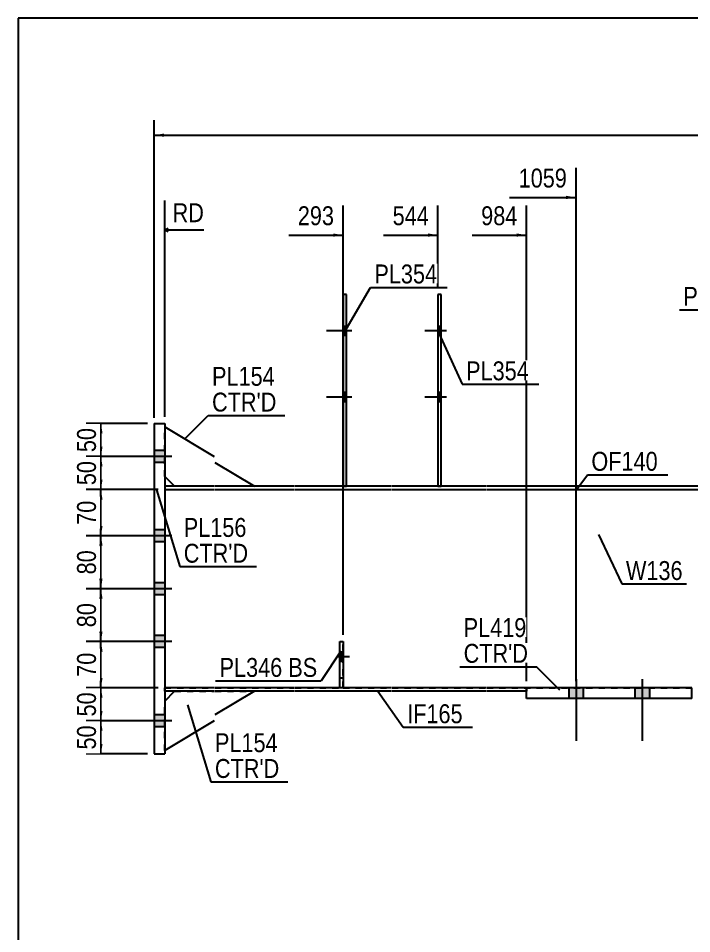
# Model space of a CAD drawing. Header units: millimetres. Extents: x -25 to 378, y -191 to 86.
# Drawn here: x -22.2 to 79.8, y -52.2 to 86.3 of the extents above; entities that cross this region are included whole.
import ezdxf

# ---------------------------------------------------------------- set-up
doc = ezdxf.new("R2010")
doc.units = ezdxf.units.MM
doc.linetypes.add('DXK_LINE_DOT1', pattern=[1.8814, 0.9407, -0.9407])
doc.linetypes.add('DXK_LINE_DOT2', pattern=[3.9198, 1.9599, -1.9599])
doc.styles.add('Arial Narrow', font='ARIALN.TTF', dxfattribs={"height": 0.2})

# ---------------------------------------------------------------- blocks, each defined once
blk = doc.blocks.new('Unknown-624479089-11088')
at = {"color": 5, "linetype": 'Continuous'}
for p, q in [((377.84, 86.32), (-22.16, 86.32)), ((-22.16, 86.32), (-22.16, -190.68))]:
    blk.add_line(p, q, dxfattribs=at)
blk = doc.blocks.new('Part-624479089-6366 - 6350')
at = {"color": 2, "linetype": 'Continuous'}
for p, q in [((7.5, 15.5), (0, 15.5)), ((19.6, 15.5), (7.6, 15.5)), ((34.3, 15.5), (19.7, 15.5)), ((48.65, 15.5), (34.4, 15.5)), ((85.75, 15.5), (48.75, 15.5)), ((100.2, 15.5), (85.85, 15.5)), ((114.9, 15.5), (100.3, 15.5)), ((129.35, 15.5), (115, 15.5)), ((139.63, 15.5), (129.45, 15.5)), ((139.63, 15), (139.63, 15.5)), ((0, 15), (7.5, 15)), ((7.6, 15), (19.6, 15)), ((19.7, 15), (34.3, 15)), ((34.4, 15), (48.65, 15)), ((48.75, 15), (85.75, 15)), ((85.85, 15), (100.2, 15)), ((100.3, 15), (114.9, 15)), ((115, 15), (129.35, 15)), ((129.45, 15), (139.63, 15))]:
    blk.add_line(p, q, dxfattribs=at)
at = {"color": 7, "linetype": 'DXK_LINE_DOT1'}
blk.add_line((0, 15.5), (0, 15), dxfattribs=at)
blk = doc.blocks.new('Part-624479089-6375 - 6350')
at = {"color": 2, "linetype": 'Continuous'}
for p, q in [((7.5, -15), (0, -15)), ((19.6, -15), (7.6, -15)), ((26.5, -15), (19.7, -15)), ((34.3, -15), (27, -15)), ((48.65, -15), (34.4, -15)), ((54.75, -15), (48.75, -15)), ((7.5, -15.5), (0, -15.5)), ((19.6, -15.5), (7.6, -15.5)), ((34.3, -15.5), (19.7, -15.5)), ((48.65, -15.5), (34.4, -15.5)), ((54.75, -15.5), (48.75, -15.5))]:
    blk.add_line(p, q, dxfattribs=at)
at = {"color": 7, "linetype": 'DXK_LINE_DOT1'}
for p, q in [((0, -15.5), (0, -15)), ((27, -15), (26.5, -15)), ((54.75, -15), (54.75, -15.5))]:
    blk.add_line(p, q, dxfattribs=at)
blk = doc.blocks.new('Part-624479089-6416 - 6350')
at = {"color": 2, "linetype": 'Continuous'}
for p, q in [((0, 24.5), (7.5, 20)), ((7.6, 19.1), (13.6, 15.5)), ((1.5, 15.5), (0, 17))]:
    blk.add_line(p, q, dxfattribs=at)
at = {"color": 7, "linetype": 'DXK_LINE_DOT1'}
for p, q in [((0, 17), (0, 24.5)), ((7.5, 15.5), (1.5, 15.5)), ((13.6, 15.5), (7.6, 15.5))]:
    blk.add_line(p, q, dxfattribs=at)
blk = doc.blocks.new('Part-624479089-6444 - 6350')
at = {"color": 7, "linetype": 'DXK_LINE_DOT1'}
for p, q in [((26.5, -15), (26.5, -8)), ((26.5, -8), (27, -8)), ((27, -15), (27, -8)), ((26.5, -13.5), (27, -13.5))]:
    blk.add_line(p, q, dxfattribs=at)
blk = doc.blocks.new('Part-624479089-6386 - 6350')
at = {"color": 2, "linetype": 'Continuous'}
for p, q in [((27.5, 44.5), (27, 44.5)), ((27, 44.5), (27, 15.5)), ((27.5, 15.5), (27.5, 44.5))]:
    blk.add_line(p, q, dxfattribs=at)
at = {"color": 7, "linetype": 'DXK_LINE_DOT1'}
blk.add_line((27, 15.5), (27.5, 15.5), dxfattribs=at)
blk = doc.blocks.new('Part-624479089-6452 - 6350')
at = {"color": 7, "linetype": 'DXK_LINE_DOT1'}
for p, q in [((0, 15), (0, -15)), ((0, 15), (7.5, 15)), ((7.6, 15), (19.6, 15)), ((19.7, 15), (34.3, 15)), ((34.4, 15), (48.65, 15)), ((48.75, 15), (85.75, 15)), ((85.85, 15), (100.2, 15)), ((100.3, 15), (114.9, 15)), ((115, 15), (129.35, 15)), ((129.45, 15), (145.63, 15)), ((145.73, 15), (151.73, 15)), ((0, -15), (7.5, -15)), ((7.6, -15), (19.6, -15)), ((19.7, -15), (26.5, -15)), ((27, -15), (34.3, -15)), ((34.4, -15), (48.65, -15)), ((48.75, -15), (85.75, -15)), ((85.85, -15), (100.2, -15)), ((100.3, -15), (114.9, -15)), ((115, -15), (129.35, -15)), ((129.45, -15), (145.63, -15)), ((145.73, -15), (151.73, -15))]:
    blk.add_line(p, q, dxfattribs=at)
at = {"color": 2, "linetype": 'Continuous'}
blk.add_line((151.73, 15), (151.73, -15), dxfattribs=at)
blk = doc.blocks.new('Part-624479089-6450 - 6350')
at = {"color": 2, "linetype": 'Continuous'}
for p, q in [((41.85, 44.5), (41.35, 44.5)), ((41.35, 44.5), (41.35, 15.5)), ((41.85, 15.5), (41.85, 44.5))]:
    blk.add_line(p, q, dxfattribs=at)
at = {"color": 7, "linetype": 'DXK_LINE_DOT1'}
blk.add_line((41.35, 15.5), (41.85, 15.5), dxfattribs=at)
blk = doc.blocks.new('Part-624479089-6394 - 6350')
at = {"color": 2, "linetype": 'Continuous'}
for p, q in [((54.75, -16.6), (54.75, -15)), ((79.75, -15), (54.75, -15)), ((79.75, -16.6), (79.75, -15)), ((79.75, -16.6), (54.75, -16.6))]:
    blk.add_line(p, q, dxfattribs=at)
blk = doc.blocks.new('Bolt-624479089-6518 - 6350')
at = {"linetype": 'Continuous'}
for points in [[(41.85, 38.3), (41.85, 39.7), (41.35, 39.7), (41.35, 38.3)], [(41.85, 38.3), (41.85, 39.7), (41.35, 39.7), (41.35, 38.3)], [(41.85, 28.3), (41.85, 29.7), (41.35, 29.7), (41.35, 28.3)], [(41.85, 28.3), (41.85, 29.7), (41.35, 29.7), (41.35, 28.3)]]:
    blk.add_hatch(color=3, dxfattribs=at).paths.add_polyline_path(points)
at = {"color": 3, "linetype": 'Continuous'}
for p, q in [((42.65, 39), (39.35, 39)), ((42.65, 39), (39.35, 39)), ((41.85, 39.7), (41.35, 39.7)), ((41.85, 39.7), (41.35, 39.7)), ((41.85, 38.3), (41.35, 38.3)), ((41.85, 38.3), (41.35, 38.3)), ((41.85, 29.7), (41.35, 29.7)), ((41.85, 29.7), (41.35, 29.7)), ((42.65, 29), (39.35, 29)), ((42.65, 29), (39.35, 29)), ((41.85, 28.3), (41.35, 28.3)), ((41.85, 28.3), (41.35, 28.3))]:
    blk.add_line(p, q, dxfattribs=at)
blk = doc.blocks.new('Bolt-624479089-6512 - 6350')
at = {"color": 3, "linetype": 'DXK_LINE_DOT2'}
for p, q in [((27, -9.6), (26.5, -9.6)), ((27.95, -10.3), (24.65, -10.3)), ((27, -11), (26.5, -11))]:
    blk.add_line(p, q, dxfattribs=at)
blk = doc.blocks.new('Part-624479089-6413 - 6350')
at = {"color": 2, "linetype": 'Continuous'}
for p, q in [((-1.6, 25), (0, 25)), ((-1.6, 25), (-1.6, -25)), ((0, 25), (0, -25)), ((-1.6, -25), (0, -25))]:
    blk.add_line(p, q, dxfattribs=at)
blk = doc.blocks.new('Part-624479089-6418 - 6350')
at = {"color": 2, "linetype": 'Continuous'}
for p, q in [((0, -17), (1.5, -15.5)), ((13.6, -15.5), (7.6, -19.1)), ((7.5, -20), (0, -24.5))]:
    blk.add_line(p, q, dxfattribs=at)
at = {"color": 7, "linetype": 'DXK_LINE_DOT1'}
for p, q in [((1.5, -15.5), (7.5, -15.5)), ((7.6, -15.5), (13.6, -15.5)), ((0, -24.5), (0, -17))]:
    blk.add_line(p, q, dxfattribs=at)
blk = doc.blocks.new('Part-624479089-6447 - 6350')
at = {"color": 2, "linetype": 'Continuous'}
for p, q in [((26.5, -15), (26.5, -8)), ((26.5, -8), (27, -8)), ((27, -8), (27, -15)), ((27, -15), (26.5, -15))]:
    blk.add_line(p, q, dxfattribs=at)
blk = doc.blocks.new('Bolt-624479089-6458 - 6350')
at = {"linetype": 'Continuous'}
for points in [[(27.5, 38.3), (27.5, 39.7), (27, 39.7), (27, 38.3)], [(27.5, 38.3), (27.5, 39.7), (27, 39.7), (27, 38.3)], [(27.5, 28.3), (27.5, 29.7), (27, 29.7), (27, 28.3)], [(27.5, 28.3), (27.5, 29.7), (27, 29.7), (27, 28.3)]]:
    blk.add_hatch(color=3, dxfattribs=at).paths.add_polyline_path(points)
at = {"color": 3, "linetype": 'Continuous'}
for p, q in [((28.3, 39), (24.5, 39)), ((28.3, 39), (24.5, 39)), ((27.5, 39.7), (27, 39.7)), ((27.5, 39.7), (27, 39.7)), ((27.5, 38.3), (27, 38.3)), ((27.5, 38.3), (27, 38.3)), ((27.5, 29.7), (27, 29.7)), ((27.5, 29.7), (27, 29.7)), ((28.3, 29), (24.5, 29)), ((28.3, 29), (24.5, 29)), ((27.5, 28.3), (27, 28.3)), ((27.5, 28.3), (27, 28.3))]:
    blk.add_line(p, q, dxfattribs=at)
blk = doc.blocks.new('Bolt-624479089-6466 - 6350')
at = {"linetype": 'Continuous'}
for points in [[(63.35, -15), (61.15, -15), (61.15, -16.6), (63.35, -16.6)], [(63.35, -15), (61.15, -15), (61.15, -16.6), (63.35, -16.6)], [(63.35, -15), (61.15, -15), (61.15, -16.6), (63.35, -16.6)], [(63.35, -15), (61.15, -15), (61.15, -16.6), (63.35, -16.6)], [(73.35, -15), (71.15, -15), (71.15, -16.6), (73.35, -16.6)], [(73.35, -15), (71.15, -15), (71.15, -16.6), (73.35, -16.6)], [(73.35, -15), (71.15, -15), (71.15, -16.6), (73.35, -16.6)], [(73.35, -15), (71.15, -15), (71.15, -16.6), (73.35, -16.6)]]:
    blk.add_hatch(color=3, dxfattribs=at).paths.add_polyline_path(points)
at = {"color": 3, "linetype": 'Continuous'}
for p, q in [((62.25, -13.66), (62.25, -23)), ((62.25, -13.66), (62.25, -23)), ((62.25, -13.66), (62.25, -23)), ((62.25, -13.66), (62.25, -23)), ((72.25, -13.66), (72.25, -23)), ((72.25, -13.66), (72.25, -23)), ((72.25, -13.66), (72.25, -23)), ((72.25, -13.66), (72.25, -23)), ((61.15, -15), (61.15, -16.6)), ((61.15, -15), (61.15, -16.6)), ((61.15, -15), (61.15, -16.6)), ((61.15, -15), (61.15, -16.6)), ((63.35, -15), (63.35, -16.6)), ((63.35, -15), (63.35, -16.6)), ((63.35, -15), (63.35, -16.6)), ((63.35, -15), (63.35, -16.6)), ((71.15, -15), (71.15, -16.6)), ((71.15, -15), (71.15, -16.6)), ((71.15, -15), (71.15, -16.6)), ((71.15, -15), (71.15, -16.6)), ((73.35, -15), (73.35, -16.6)), ((73.35, -15), (73.35, -16.6)), ((73.35, -15), (73.35, -16.6)), ((73.35, -15), (73.35, -16.6))]:
    blk.add_line(p, q, dxfattribs=at)
blk = doc.blocks.new('Bolt-624479089-6485 - 6350')
at = {"linetype": 'Continuous'}
for points in [[(-1.6, 20.9), (-1.6, 19.1), (0, 19.1), (0, 20.9)], [(-1.6, 20.9), (-1.6, 19.1), (0, 19.1), (0, 20.9)], [(-1.6, 8.9), (-1.6, 7.1), (0, 7.1), (0, 8.9)], [(-1.6, 8.9), (-1.6, 7.1), (0, 7.1), (0, 8.9)], [(-1.6, 0.9), (-1.6, -0.9), (0, -0.9), (0, 0.9)], [(-1.6, 0.9), (-1.6, -0.9), (0, -0.9), (0, 0.9)], [(-1.6, -7.1), (-1.6, -8.9), (0, -8.9), (0, -7.1)], [(-1.6, -7.1), (-1.6, -8.9), (0, -8.9), (0, -7.1)], [(-1.6, -19.1), (-1.6, -20.9), (0, -20.9), (0, -19.1)], [(-1.6, -19.1), (-1.6, -20.9), (0, -20.9), (0, -19.1)]]:
    blk.add_hatch(color=3, dxfattribs=at).paths.add_polyline_path(points)
at = {"color": 3, "linetype": 'Continuous'}
for p, q in [((0, 20.9), (-1.6, 20.9)), ((0, 20.9), (-1.6, 20.9)), ((1.08, 20), (-8, 20)), ((1.08, 20), (-8, 20)), ((0, 19.1), (-1.6, 19.1)), ((0, 19.1), (-1.6, 19.1)), ((0, 8.9), (-1.6, 8.9)), ((0, 8.9), (-1.6, 8.9)), ((1.08, 8), (-8, 8)), ((1.08, 8), (-8, 8)), ((0, 7.1), (-1.6, 7.1)), ((0, 7.1), (-1.6, 7.1)), ((0, 0.9), (-1.6, 0.9)), ((0, 0.9), (-1.6, 0.9)), ((1.08, 0), (-8, 0)), ((1.08, 0), (-8, 0)), ((0, -0.9), (-1.6, -0.9)), ((0, -0.9), (-1.6, -0.9)), ((1.08, -8), (-8, -8)), ((1.08, -8), (-8, -8)), ((0, -7.1), (-1.6, -7.1)), ((0, -7.1), (-1.6, -7.1)), ((0, -8.9), (-1.6, -8.9)), ((0, -8.9), (-1.6, -8.9)), ((0, -19.1), (-1.6, -19.1)), ((0, -19.1), (-1.6, -19.1)), ((1.08, -20), (-8, -20)), ((1.08, -20), (-8, -20)), ((0, -20.9), (-1.6, -20.9)), ((0, -20.9), (-1.6, -20.9))]:
    blk.add_line(p, q, dxfattribs=at)
blk = doc.blocks.new('Bolt-624479089-6515 - 6350')
at = {"linetype": 'Continuous'}
blk.add_hatch(color=3, dxfattribs=at).paths.add_polyline_path([(27, -11), (27, -9.6), (26.5, -9.6), (26.5, -11)])
at = {"color": 3, "linetype": 'Continuous'}
for p, q in [((27, -9.6), (26.5, -9.6)), ((27.8, -10.3), (26.5, -10.3)), ((27, -11), (26.5, -11))]:
    blk.add_line(p, q, dxfattribs=at)
blk = doc.blocks.new('StraightDimension-624479089-12187 - 6350')
at = {"linetype": 'Continuous'}
for points in [[(-9.91, 6.5), (-9.66, 8), (-9.41, 6.5)], [(-9.41, 1.5), (-9.66, 0), (-9.91, 1.5)]]:
    blk.add_hatch(color=7, dxfattribs=at).paths.add_polyline_path(points)
at = {"color": 7, "linetype": 'Continuous'}
for p, q in [((-2.6, 8), (-11.91, 8)), ((-9.66, 0), (-9.66, 8)), ((-2.6, 0), (-11.91, 0))]:
    blk.add_line(p, q, dxfattribs=at)
at = {"color": 0}
blk.add_wipeout([(-9.81, 6.43), (-14.01, 6.43), (-14.01, 1.57), (-9.81, 1.57)], dxfattribs=at)
at = {"color": 3, "style": 'Arial Narrow'}
blk.add_text('80', height=2.863, rotation=90.0002, dxfattribs=at).set_placement((-10.41, 2.17))
blk = doc.blocks.new('StraightDimension-624479089-11786 - 6350')
at = {"linetype": 'Continuous'}
blk.add_hatch(color=7, dxfattribs=at).paths.add_polyline_path([(-0.1, 68.38), (-1.6, 68.63), (-0.1, 68.88)])
at = {"color": 7, "linetype": 'Continuous'}
for p, q in [((-1.6, 25.88), (-1.6, 70.88)), ((-1.6, 68.63), (355.91, 68.63))]:
    blk.add_line(p, q, dxfattribs=at)
blk = doc.blocks.new('StraightDimension-624479089-12184 - 6350')
at = {"linetype": 'Continuous'}
for points in [[(-9.91, 23.5), (-9.66, 25), (-9.41, 23.5)], [(-9.41, 21.5), (-9.66, 20), (-9.91, 21.5)]]:
    blk.add_hatch(color=7, dxfattribs=at).paths.add_polyline_path(points)
at = {"color": 7, "linetype": 'Continuous'}
for p, q in [((-2.6, 25), (-11.91, 25)), ((-9.66, 20), (-9.66, 25)), ((-2.6, 20), (-11.91, 20))]:
    blk.add_line(p, q, dxfattribs=at)
at = {"color": 0}
blk.add_wipeout([(-9.81, 24.93), (-14.01, 24.93), (-14.01, 20.07), (-9.81, 20.07)], dxfattribs=at)
at = {"color": 3, "style": 'Arial Narrow'}
blk.add_text('50', height=2.863, rotation=90.0002, dxfattribs=at).set_placement((-10.41, 20.67))
blk = doc.blocks.new('StraightDimension-624479089-12185 - 6350')
at = {"linetype": 'Continuous'}
for points in [[(-9.91, 18.5), (-9.66, 20), (-9.41, 18.5)], [(-9.41, 16.5), (-9.66, 15), (-9.91, 16.5)]]:
    blk.add_hatch(color=7, dxfattribs=at).paths.add_polyline_path(points)
at = {"color": 7, "linetype": 'Continuous'}
for p, q in [((-2.6, 20), (-11.91, 20)), ((-9.66, 15), (-9.66, 20)), ((-1, 15), (-11.91, 15))]:
    blk.add_line(p, q, dxfattribs=at)
at = {"color": 0}
blk.add_wipeout([(-9.81, 19.93), (-14.01, 19.93), (-14.01, 15.07), (-9.81, 15.07)], dxfattribs=at)
at = {"color": 3, "style": 'Arial Narrow'}
blk.add_text('50', height=2.863, rotation=90.0002, dxfattribs=at).set_placement((-10.41, 15.67))
blk = doc.blocks.new('StraightDimension-624479089-12186 - 6350')
at = {"linetype": 'Continuous'}
for points in [[(-9.91, 13.5), (-9.66, 15), (-9.41, 13.5)], [(-9.41, 9.5), (-9.66, 8), (-9.91, 9.5)]]:
    blk.add_hatch(color=7, dxfattribs=at).paths.add_polyline_path(points)
at = {"color": 7, "linetype": 'Continuous'}
for p, q in [((-1, 15), (-11.91, 15)), ((-9.66, 8), (-9.66, 15)), ((-2.6, 8), (-11.91, 8))]:
    blk.add_line(p, q, dxfattribs=at)
at = {"color": 0}
blk.add_wipeout([(-9.81, 13.93), (-14.01, 13.93), (-14.01, 9.07), (-9.81, 9.07)], dxfattribs=at)
at = {"color": 3, "style": 'Arial Narrow'}
blk.add_text('70', height=2.863, rotation=90.0002, dxfattribs=at).set_placement((-10.41, 9.67))
blk = doc.blocks.new('StraightDimension-624479089-12188 - 6350')
at = {"linetype": 'Continuous'}
for points in [[(-9.91, -1.5), (-9.66, 0), (-9.41, -1.5)], [(-9.41, -6.5), (-9.66, -8), (-9.91, -6.5)]]:
    blk.add_hatch(color=7, dxfattribs=at).paths.add_polyline_path(points)
at = {"color": 7, "linetype": 'Continuous'}
for p, q in [((-2.6, 0), (-11.91, 0)), ((-9.66, -8), (-9.66, 0)), ((-2.6, -8), (-11.91, -8))]:
    blk.add_line(p, q, dxfattribs=at)
at = {"color": 0}
blk.add_wipeout([(-9.81, -1.57), (-14.01, -1.57), (-14.01, -6.43), (-9.81, -6.43)], dxfattribs=at)
at = {"color": 3, "style": 'Arial Narrow'}
blk.add_text('80', height=2.863, rotation=90.0002, dxfattribs=at).set_placement((-10.41, -5.83))
blk = doc.blocks.new('StraightDimension-624479089-12189 - 6350')
at = {"linetype": 'Continuous'}
for points in [[(-9.91, -9.5), (-9.66, -8), (-9.41, -9.5)], [(-9.41, -13.5), (-9.66, -15), (-9.91, -13.5)]]:
    blk.add_hatch(color=7, dxfattribs=at).paths.add_polyline_path(points)
at = {"color": 7, "linetype": 'Continuous'}
for p, q in [((-2.6, -8), (-11.91, -8)), ((-9.66, -15), (-9.66, -8)), ((-1, -15), (-11.91, -15))]:
    blk.add_line(p, q, dxfattribs=at)
at = {"color": 0}
blk.add_wipeout([(-9.81, -9.07), (-14.01, -9.07), (-14.01, -13.93), (-9.81, -13.93)], dxfattribs=at)
at = {"color": 3, "style": 'Arial Narrow'}
blk.add_text('70', height=2.863, rotation=90.0002, dxfattribs=at).set_placement((-10.41, -13.33))
blk = doc.blocks.new('StraightDimension-624479089-12190 - 6350')
at = {"linetype": 'Continuous'}
for points in [[(-9.91, -16.5), (-9.66, -15), (-9.41, -16.5)], [(-9.41, -18.5), (-9.66, -20), (-9.91, -18.5)]]:
    blk.add_hatch(color=7, dxfattribs=at).paths.add_polyline_path(points)
at = {"color": 7, "linetype": 'Continuous'}
for p, q in [((-1, -15), (-11.91, -15)), ((-9.66, -20), (-9.66, -15)), ((-2.6, -20), (-11.91, -20))]:
    blk.add_line(p, q, dxfattribs=at)
at = {"color": 0}
blk.add_wipeout([(-9.81, -15.07), (-14.01, -15.07), (-14.01, -19.93), (-9.81, -19.93)], dxfattribs=at)
at = {"color": 3, "style": 'Arial Narrow'}
blk.add_text('50', height=2.863, rotation=90.0002, dxfattribs=at).set_placement((-10.41, -19.33))
blk = doc.blocks.new('StraightDimension-624479089-12191 - 6350')
at = {"linetype": 'Continuous'}
for points in [[(-9.91, -21.5), (-9.66, -20), (-9.41, -21.5)], [(-9.41, -23.5), (-9.66, -25), (-9.91, -23.5)]]:
    blk.add_hatch(color=7, dxfattribs=at).paths.add_polyline_path(points)
at = {"color": 7, "linetype": 'Continuous'}
for p, q in [((-2.6, -20), (-11.91, -20)), ((-9.66, -25), (-9.66, -20)), ((-2.6, -25), (-11.91, -25))]:
    blk.add_line(p, q, dxfattribs=at)
at = {"color": 0}
blk.add_wipeout([(-9.81, -20.07), (-14.01, -20.07), (-14.01, -24.93), (-9.81, -24.93)], dxfattribs=at)
at = {"color": 3, "style": 'Arial Narrow'}
blk.add_text('50', height=2.863, rotation=90.0002, dxfattribs=at).set_placement((-10.41, -24.33))
blk = doc.blocks.new('StraightDimension-624479089-16854 - 6350')
at = {"linetype": 'Continuous'}
blk.add_hatch(color=7, dxfattribs=at).paths.add_polyline_path([(60.75, 59.46), (62.25, 59.21), (60.75, 58.96)])
at = {"color": 7, "linetype": 'Continuous'}
for p, q in [((62.25, -14), (62.25, 63.71)), ((52.19, 59.21), (62.25, 59.21))]:
    blk.add_line(p, q, dxfattribs=at)
at = {"color": 0}
blk.add_wipeout([(61.48, 60.11), (61.48, 64.31), (52.96, 64.31), (52.96, 60.11)], dxfattribs=at)
at = {"color": 3, "style": 'Arial Narrow'}
blk.add_text('1059', height=2.863, dxfattribs=at).set_placement((53.56, 60.71))
blk = doc.blocks.new('StraightDimension-624479089-16855 - 6350')
at = {"linetype": 'Continuous'}
blk.add_hatch(color=7, dxfattribs=at).paths.add_polyline_path([(53.25, 53.76), (54.75, 53.51), (53.25, 53.26)])
at = {"color": 7, "linetype": 'Continuous'}
for p, q in [((54.75, -14), (54.75, 58.01)), ((46.52, 53.51), (54.75, 53.51))]:
    blk.add_line(p, q, dxfattribs=at)
at = {"color": 0}
blk.add_wipeout([(53.98, 54.41), (53.98, 58.61), (47.29, 58.61), (47.29, 54.41)], dxfattribs=at)
at = {"color": 3, "style": 'Arial Narrow'}
blk.add_text('984', height=2.863, dxfattribs=at).set_placement((47.89, 55.01))
blk = doc.blocks.new('StraightDimension-624479089-16856 - 6350')
at = {"linetype": 'Continuous'}
blk.add_hatch(color=7, dxfattribs=at).paths.add_polyline_path([(39.85, 53.76), (41.35, 53.51), (39.85, 53.26)])
at = {"color": 7, "linetype": 'Continuous'}
for p, q in [((41.35, 45.5), (41.35, 58.01)), ((33.12, 53.51), (41.35, 53.51))]:
    blk.add_line(p, q, dxfattribs=at)
at = {"color": 0}
blk.add_wipeout([(40.58, 54.41), (40.58, 58.61), (33.89, 58.61), (33.89, 54.41)], dxfattribs=at)
at = {"color": 3, "style": 'Arial Narrow'}
blk.add_text('544', height=2.863, dxfattribs=at).set_placement((34.49, 55.01))
blk = doc.blocks.new('StraightDimension-624479089-16857 - 6350')
at = {"linetype": 'Continuous'}
blk.add_hatch(color=7, dxfattribs=at).paths.add_polyline_path([(25.5, 53.76), (27, 53.51), (25.5, 53.26)])
at = {"color": 7, "linetype": 'Continuous'}
for p, q in [((27, -7), (27, 58.01)), ((18.77, 53.51), (27, 53.51))]:
    blk.add_line(p, q, dxfattribs=at)
at = {"color": 0, "linetype": 'Continuous'}
blk.add_wipeout([(6.53, 54.86), (6.53, 59.06), (0.59, 59.06), (0.59, 54.86)], dxfattribs=at)
at = {"color": 7, "linetype": 'Continuous'}
for p, q in [((0, 26), (0, 58.76)), ((0.5, 54.51), (0, 54.26)), ((0.5, 54.01), (0, 54.26)), ((5.93, 54.26), (0, 54.26))]:
    blk.add_line(p, q, dxfattribs=at)
at = {"color": 3, "linetype": 'Continuous', "style": 'Arial Narrow'}
blk.add_text('RD', height=2.863, dxfattribs=at).set_placement((1.19, 55.46))
at = {"color": 0}
blk.add_wipeout([(26.23, 54.41), (26.23, 58.61), (19.54, 58.61), (19.54, 54.41)], dxfattribs=at)
at = {"color": 3, "style": 'Arial Narrow'}
blk.add_text('293', height=2.863, dxfattribs=at).set_placement((20.14, 55.01))
blk = doc.blocks.new('Mark-624479089-11554 - 6350')
at = {"color": 0}
blk.add_wipeout([(78.38, 1.32), (78.38, 4.32), (69.8, 4.32), (69.8, 1.32)], dxfattribs=at)
blk.add_wipeout([(78.38, 1.32), (78.38, 4.32), (69.8, 4.32), (69.8, 1.32)], dxfattribs=at)
at = {"color": 7, "linetype": 'Continuous'}
for p, q in [((65.66, 8.22), (69.2, 0.72)), ((69.2, 0.72), (78.98, 0.72))]:
    blk.add_line(p, q, dxfattribs=at)
at = {"color": 3, "style": 'Arial Narrow'}
blk.add_text('W136', height=2.863, dxfattribs=at).set_placement((69.8, 1.32))
blk = doc.blocks.new('MarkSet-624479089-11387 - 6350')
at = {"color": 0}
for points in [[(17.8, -13.34), (17.8, -10.34), (8.3, -10.34), (8.3, -13.34)], [(23.08, -13.34), (23.08, -10.34), (18.7, -10.34), (18.7, -13.34)]]:
    blk.add_wipeout(points, dxfattribs=at)
for points in [[(17.8, -13.34), (17.8, -10.34), (8.3, -10.34), (8.3, -13.34)], [(23.08, -13.34), (23.08, -10.34), (18.7, -10.34), (18.7, -13.34)]]:
    blk.add_wipeout(points, dxfattribs=at)
at = {"color": 7, "linetype": 'Continuous'}
for p in [(26.63, -9.43), (7.7, -13.94)]:
    blk.add_line(p, (23.68, -13.94), dxfattribs=at)
at = {"color": 3, "style": 'Arial Narrow'}
for s, p in [('PL346', (8.3, -13.34)), ('BS', (18.7, -13.34))]:
    blk.add_text(s, height=2.863, dxfattribs=at).set_placement(p)
blk = doc.blocks.new('Mark-624479089-11473 - 6350')
at = {"color": 0}
blk.add_wipeout([(74.62, 17.85), (74.62, 20.85), (64.57, 20.85), (64.57, 17.85)], dxfattribs=at)
blk.add_wipeout([(74.62, 17.85), (74.62, 20.85), (64.57, 20.85), (64.57, 17.85)], dxfattribs=at)
at = {"color": 7, "linetype": 'Continuous'}
for p, q in [((62.39, 15.06), (63.97, 17.25)), ((63.97, 17.25), (76.12, 17.25))]:
    blk.add_line(p, q, dxfattribs=at)
at = {"color": 3, "style": 'Arial Narrow'}
blk.add_text('OF140', height=2.863, dxfattribs=at).set_placement((64.57, 17.85))
blk = doc.blocks.new('Mark-624479089-11488 - 6350')
at = {"color": 0}
blk.add_wipeout([(45.1, -20.35), (45.1, -17.35), (36.69, -17.35), (36.69, -20.35)], dxfattribs=at)
blk.add_wipeout([(45.1, -20.35), (45.1, -17.35), (36.69, -17.35), (36.69, -20.35)], dxfattribs=at)
at = {"color": 7, "linetype": 'Continuous'}
for p, q in [((32.25, -15.5), (36.09, -20.95)), ((36.09, -20.95), (46.6, -20.95))]:
    blk.add_line(p, q, dxfattribs=at)
at = {"color": 3, "style": 'Arial Narrow'}
blk.add_text('IF165', height=2.863, dxfattribs=at).set_placement((36.69, -20.35))
blk = doc.blocks.new('Mark-624479089-11503 - 6350')
at = {"color": 0}
blk.add_wipeout([(41.23, 46.2), (41.23, 49.2), (31.73, 49.2), (31.73, 46.2)], dxfattribs=at)
blk.add_wipeout([(41.23, 46.2), (41.23, 49.2), (31.73, 49.2), (31.73, 46.2)], dxfattribs=at)
at = {"color": 7, "linetype": 'Continuous'}
for p, q in [((27.13, 38.67), (31.13, 45.6)), ((31.13, 45.6), (42.73, 45.6))]:
    blk.add_line(p, q, dxfattribs=at)
at = {"color": 3, "style": 'Arial Narrow'}
blk.add_text('PL354', height=2.863, dxfattribs=at).set_placement((31.73, 46.2))
blk = doc.blocks.new('Mark-624479089-11524 - 6350')
at = {"color": 7, "linetype": 'Continuous'}
blk.add_line((93.03, 38.67), (89.49, 42.21), dxfattribs=at)
at = {"color": 0}
blk.add_wipeout([(87.99, 42.81), (87.99, 45.81), (78.49, 45.81), (78.49, 42.81)], dxfattribs=at)
blk.add_wipeout([(87.99, 42.81), (87.99, 45.81), (78.49, 45.81), (78.49, 42.81)], dxfattribs=at)
at = {"color": 7, "linetype": 'Continuous'}
blk.add_line((77.89, 42.21), (89.49, 42.21), dxfattribs=at)
at = {"color": 3, "style": 'Arial Narrow'}
blk.add_text('PL354', height=2.863, dxfattribs=at).set_placement((78.49, 42.81))
blk = doc.blocks.new('Mark-624479089-11527 - 6350')
at = {"color": 7, "linetype": 'Continuous'}
blk.add_line((59.78, -15.35), (56.24, -11.81), dxfattribs=at)
at = {"color": 0}
for points in [[(54.74, -7.31), (54.74, -4.31), (45.24, -4.31), (45.24, -7.31)], [(55, -11.21), (55, -8.21), (45.24, -8.21), (45.24, -11.21)]]:
    blk.add_wipeout(points, dxfattribs=at)
for points in [[(54.74, -7.31), (54.74, -4.31), (45.24, -4.31), (45.24, -7.31)], [(55, -11.21), (55, -8.21), (45.24, -8.21), (45.24, -11.21)]]:
    blk.add_wipeout(points, dxfattribs=at)
at = {"color": 7, "linetype": 'Continuous'}
blk.add_line((44.64, -11.81), (56.24, -11.81), dxfattribs=at)
at = {"color": 3, "style": 'Arial Narrow'}
blk.add_text('PL419', height=2.863, dxfattribs=at).set_placement((45.24, -7.31))
at = {"color": 1, "style": 'Arial Narrow'}
blk.add_text("CTR'D", height=2.863, dxfattribs=at).set_placement((45.24, -11.21))
blk = doc.blocks.new('Mark-624479089-11539 - 6350')
at = {"color": 0}
for points in [[(12.39, 7.84), (12.39, 10.84), (2.88, 10.84), (2.88, 7.84)], [(12.64, 3.94), (12.64, 6.94), (2.88, 6.94), (2.88, 3.94)]]:
    blk.add_wipeout(points, dxfattribs=at)
for points in [[(12.39, 7.84), (12.39, 10.84), (2.88, 10.84), (2.88, 7.84)], [(12.64, 3.94), (12.64, 6.94), (2.88, 6.94), (2.88, 3.94)]]:
    blk.add_wipeout(points, dxfattribs=at)
at = {"color": 7, "linetype": 'Continuous'}
for p, q in [((-1.25, 14.97), (2.28, 3.34)), ((2.28, 3.34), (13.89, 3.34))]:
    blk.add_line(p, q, dxfattribs=at)
at = {"color": 3, "style": 'Arial Narrow'}
blk.add_text('PL156', height=2.863, dxfattribs=at).set_placement((2.88, 7.84))
at = {"color": 1, "style": 'Arial Narrow'}
blk.add_text("CTR'D", height=2.863, dxfattribs=at).set_placement((2.88, 3.94))
blk = doc.blocks.new('Mark-624479089-11542 - 6350')
at = {"color": 0}
for points in [[(16.67, 30.71), (16.67, 33.71), (7.16, 33.71), (7.16, 30.71)], [(16.92, 26.81), (16.92, 29.81), (7.16, 29.81), (7.16, 26.81)]]:
    blk.add_wipeout(points, dxfattribs=at)
for points in [[(16.67, 30.71), (16.67, 33.71), (7.16, 33.71), (7.16, 30.71)], [(16.92, 26.81), (16.92, 29.81), (7.16, 29.81), (7.16, 26.81)]]:
    blk.add_wipeout(points, dxfattribs=at)
at = {"color": 7, "linetype": 'Continuous'}
for p, q in [((3.03, 22.67), (6.56, 26.21)), ((6.56, 26.21), (18.17, 26.21))]:
    blk.add_line(p, q, dxfattribs=at)
at = {"color": 3, "style": 'Arial Narrow'}
blk.add_text('PL154', height=2.863, dxfattribs=at).set_placement((7.16, 30.71))
at = {"color": 1, "style": 'Arial Narrow'}
blk.add_text("CTR'D", height=2.863, dxfattribs=at).set_placement((7.16, 26.81))
blk = doc.blocks.new('Mark-624479089-11545 - 6350')
at = {"color": 0}
for points in [[(17.11, -24.73), (17.11, -21.73), (7.6, -21.73), (7.6, -24.73)], [(17.36, -28.63), (17.36, -25.63), (7.6, -25.63), (7.6, -28.63)]]:
    blk.add_wipeout(points, dxfattribs=at)
for points in [[(17.11, -24.73), (17.11, -21.73), (7.6, -21.73), (7.6, -24.73)], [(17.36, -28.63), (17.36, -25.63), (7.6, -25.63), (7.6, -28.63)]]:
    blk.add_wipeout(points, dxfattribs=at)
at = {"color": 7, "linetype": 'Continuous'}
for p, q in [((3.47, -17.59), (7, -29.23)), ((7, -29.23), (18.61, -29.23))]:
    blk.add_line(p, q, dxfattribs=at)
at = {"color": 3, "style": 'Arial Narrow'}
blk.add_text('PL154', height=2.863, dxfattribs=at).set_placement((7.6, -24.73))
at = {"color": 1, "style": 'Arial Narrow'}
blk.add_text("CTR'D", height=2.863, dxfattribs=at).set_placement((7.6, -28.63))
blk = doc.blocks.new('Mark-624479089-11548 - 6350')
at = {"color": 0}
blk.add_wipeout([(55.12, 31.54), (55.12, 34.54), (45.61, 34.54), (45.61, 31.54)], dxfattribs=at)
blk.add_wipeout([(55.12, 31.54), (55.12, 34.54), (45.61, 34.54), (45.61, 31.54)], dxfattribs=at)
at = {"color": 7, "linetype": 'Continuous'}
for p, q in [((41.48, 38.67), (45.01, 30.94)), ((45.01, 30.94), (56.62, 30.94))]:
    blk.add_line(p, q, dxfattribs=at)
at = {"color": 3, "style": 'Arial Narrow'}
blk.add_text('PL354', height=2.863, dxfattribs=at).set_placement((45.61, 31.54))

msp = doc.modelspace()

# ---------------------------------------------------------------- block references
for name in ['Unknown-624479089-11088', 'Part-624479089-6386 - 6350', 'Part-624479089-6450 - 6350', 'Bolt-624479089-6458 - 6350', 'Bolt-624479089-6518 - 6350', 'Part-624479089-6413 - 6350', 'Part-624479089-6416 - 6350', 'Bolt-624479089-6485 - 6350', 'Part-624479089-6366 - 6350', 'Part-624479089-6452 - 6350', 'Part-624479089-6444 - 6350', 'Part-624479089-6447 - 6350', 'Bolt-624479089-6512 - 6350', 'Bolt-624479089-6515 - 6350', 'Bolt-624479089-6466 - 6350', 'Part-624479089-6375 - 6350', 'Part-624479089-6394 - 6350', 'Part-624479089-6418 - 6350']:
    msp.add_blockref(name, (0, 0))

# ---------------------------------------------------------------- next in the draw order: block references
for name in ['StraightDimension-624479089-11786 - 6350', 'StraightDimension-624479089-12184 - 6350', 'StraightDimension-624479089-12187 - 6350', 'Mark-624479089-11554 - 6350', 'MarkSet-624479089-11387 - 6350', 'Mark-624479089-11488 - 6350', 'Mark-624479089-11545 - 6350']:
    msp.add_blockref(name, (0, 0))

# ---------------------------------------------------------------- next in the draw order: block references
for name in ['StraightDimension-624479089-16854 - 6350', 'StraightDimension-624479089-16857 - 6350', 'StraightDimension-624479089-16856 - 6350', 'Mark-624479089-11524 - 6350', 'StraightDimension-624479089-12185 - 6350', 'StraightDimension-624479089-12188 - 6350']:
    msp.add_blockref(name, (0, 0))

# ---------------------------------------------------------------- next in the draw order: block references
for name in ['StraightDimension-624479089-16855 - 6350', 'Mark-624479089-11503 - 6350', 'Mark-624479089-11542 - 6350', 'Mark-624479089-11473 - 6350', 'StraightDimension-624479089-12186 - 6350', 'StraightDimension-624479089-12189 - 6350']:
    msp.add_blockref(name, (0, 0))

# ---------------------------------------------------------------- next in the draw order: block references
for name in ['Mark-624479089-11548 - 6350', 'Mark-624479089-11539 - 6350', 'Mark-624479089-11527 - 6350', 'StraightDimension-624479089-12190 - 6350']:
    msp.add_blockref(name, (0, 0))

# ---------------------------------------------------------------- next in the draw order: block references
msp.add_blockref('StraightDimension-624479089-12191 - 6350', (0, 0))

doc.saveas('drawing.dxf')
